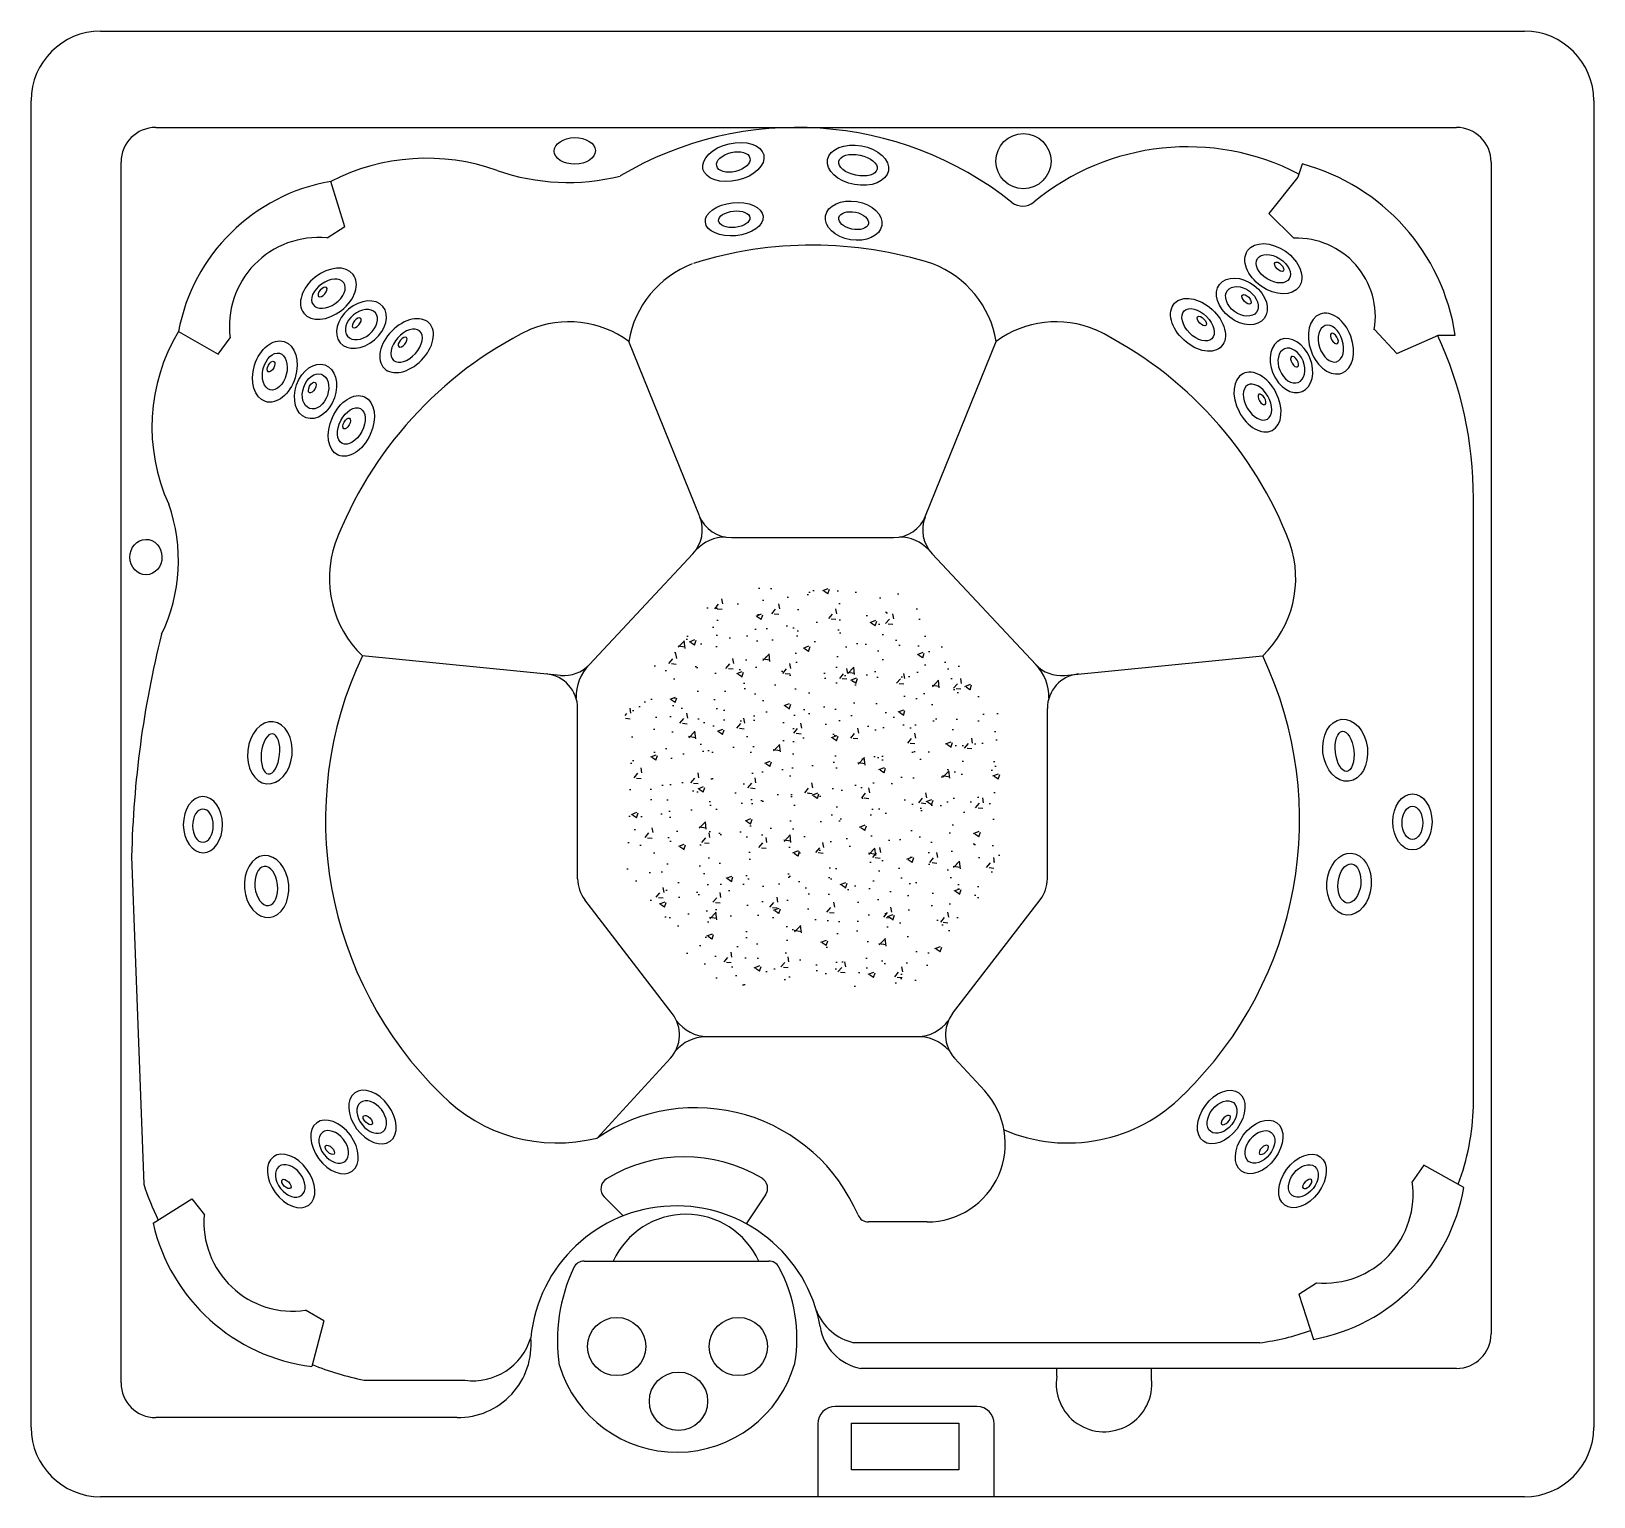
# Model space of a CAD drawing. Header units: metres. Extents: x 1.89 to 3.89, y 0 to 1.88.
import ezdxf

# ---------------------------------------------------------------- set-up
doc = ezdxf.new("R2010")
doc.units = ezdxf.units.M
for name, color, linetype in [('Accesories', 8, 'Continuous'), ('External', 7, 'Continuous'), ('Floor', 8, 'Continuous'), ('Inner 1', 5, 'Continuous'), ('Inner 2', 150, 'Continuous'), ('Inner 3', 140, 'Continuous')]:
    doc.layers.add(name, color=color, linetype=linetype)

msp = doc.modelspace()

# ---------------------------------------------------------------- hatches: boundary and pattern name
at = {"layer": 'Floor'}
h = msp.add_hatch(dxfattribs=at)
h.set_pattern_fill('AR-CONC', color=256, scale=0.0004, style=0)
h.set_pattern_definition([(50, (1034.44422, -36.26508), (0.0728738676, -0.0063756342), [0.00762, -0.08382]), (355, (1034.44422, -36.26508), (-0.0140971304, 0.076422657), [0.006096, -0.067056]), (100.451, (1034.450294, -36.26561), (0.0587770007, 0.070046675), [0.006476, -0.071236]), (46.1842, (1034.44422, -36.24476), (0.108431616, -0.016816931), [0.01143, -0.12573]), (96.6356, (1034.45326, -36.24616), (0.094961694, 0.098970222), [0.009714, -0.106854]), (351.184, (1034.44422, -36.24476), (0.094961842, 0.098970047), [0.009144, -0.100584]), (21, (1034.45438, -36.24984), (0.060645952, -0.0409062074), [0.00762, -0.08382]), (326, (1034.45438, -36.24984), (0.0247208113, 0.0736751864), [0.006096, -0.067056]), (71.4514, (1034.459435, -36.25325), (0.0853665963, 0.032769143), [0.006476, -0.071236]), (37.5, (1034.44422, -36.26508), (0.0012354413, 0.03382201555), [0, -0.0662432, 0, -0.068072, 0, -0.06731]), (7.5, (1034.44422, -36.26508), (0.026727865, 0.0400722299), [0, -0.0388112, 0, -0.0647192, 0, -0.025654]), (327.5, (1034.421564, -36.26508), (0.0542362381, -0.0022914976), [0, -0.0254, 0, -0.079248, 0, -0.105156]), (317.5, (1034.411404, -36.26508), (0.0592516726, 0.0101705964), [0, -0.03302, 0, -0.0526288, 0, -0.074676])])
h.paths.add_polyline_path([(3.1334, 1.0056, 0.190327), (3.1199, 1.0397), (3.0156, 1.1511, 0.207526), (2.9791, 1.167), (2.808, 1.167, 0.207526), (2.7714, 1.1511), (2.6672, 1.0397, 0.190327), (2.6537, 1.0056), (2.6537, 0.8136, 0.165466), (2.664, 0.7831), (2.7518, 0.6691, 0.232792), (2.7914, 0.6496), (2.9956, 0.6496, 0.232792), (3.0353, 0.6691), (3.123, 0.7831, 0.165466), (3.1334, 0.8136)])

# ---------------------------------------------------------------- linework, layer by layer
at = {"layer": 'Accesories'}
for p, q in [((2.6013, 0.3017), (2.8375, 0.3017)), ((3.2064, 0.1545), (3.2064, 0.1642)), ((3.3275, 0.1508), (3.3275, 0.1642)), ((3.104, 0.1155), (2.9226, 0.1155)), ((2.9004, 0.0933), (2.9004, 0)), ((3.1262, 0), (3.1262, 0.0933))]:
    msp.add_line(p, q, dxfattribs=at)
msp.add_lwpolyline([(2.9433, 0.0941), (3.081, 0.0941), (3.081, 0.0343), (2.9433, 0.0343)], close=True, dxfattribs=at)
for centre, radius in [((3.1635, 1.7096), 0.0353), ((2.6429, 0.1923), 0.0373), ((2.7987, 0.1923), 0.0373), ((2.722, 0.1223), 0.0373)]:
    msp.add_circle(centre, radius, dxfattribs=at)
for centre, radius, start, end in [((2.7316, 0.2592), 0.1024, 24.5552, 155.4448), ((2.6013, 0.2869), 0.0148, 90, 154.9631), ((2.8375, 0.2869), 0.0148, 28.1729, 90), ((2.7879, 0.1998), 0.2208, 154.9631, 188.3315), ((2.6796, 0.2023), 0.194, 350.6002, 28.1729), ((2.7198, 0.2143), 0.1573, 197.1894, 343.9014), ((3.2667, 0.1444), 0.0612, 170.4651, 5.9937), ((2.9226, 0.0933), 0.0222, 90, 180), ((3.104, 0.0933), 0.0222, 0, 90)]:
    msp.add_arc(centre, radius, start, end, dxfattribs=at)
for centre, major_axis, ratio in [((2.5892, 1.7227), (0.0264, 0.0003), 0.642405), ((2.7922, 1.7085), (0.0389, 0.0091), 0.600565), ((2.7922, 1.7085), (0.0213, 0.0051), 0.570221), ((2.9517, 1.7044), (0.039, -0.0071), 0.636518), ((2.9517, 1.7044), (0.0245, -0.005), 0.525994), ((2.9462, 1.6334), (0.036, -0.006), 0.678526), ((2.7934, 1.6352), (0.037, 0.0038), 0.569599), ((2.7934, 1.6352), (-0.02, -0.002), 0.521549), ((2.9462, 1.6334), (-0.0189, 0.0039), 0.572429), ((3.4834, 1.5719), (0.0329, -0.0231), 0.676104), ((3.4834, 1.5719), (0.0204, -0.0129), 0.630036), ((3.4908, 1.5744), (-0.00529, 0.00551), 0.491419), ((3.4432, 1.5301), (0.0286, -0.0218), 0.712678), ((3.4432, 1.5301), (0.0186, -0.0139), 0.692424), ((3.387, 1.5001), (-0.0302, 0.0275), 0.652539), ((3.387, 1.5001), (0.0177, -0.0178), 0.601262), ((3.4491, 1.5327), (-0.00529, 0.00551), 0.491419), ((3.3918, 1.5049), (-0.00529, 0.00551), 0.491419), ((2.2053, 1.4403), (0.0119, 0.0384), 0.676104), ((2.2053, 1.4403), (0.006, 0.0234), 0.630036), ((2.2006, 1.4466), (-0.00362, -0.00672), 0.491419), ((2.2574, 1.4149), (0.0119, 0.0339), 0.712678), ((2.2574, 1.4149), (0.0075, 0.0219), 0.692424), ((2.2532, 1.4197), (-0.00362, -0.00672), 0.491419), ((2.3032, 1.3706), (-0.0169, -0.0372), 0.652539), ((2.3032, 1.3706), (0.0116, 0.0223), 0.601262), ((2.2972, 1.3737), (-0.00362, -0.00672), 0.491419), ((2.0403, 1.2028), (-0.0003, 0.0227), 0.904755), ((3.5753, 0.9555), (0.0045, -0.0397), 0.715425), ((3.5746, 0.9541), (0.0028, -0.0257), 0.455749), ((3.6614, 0.8638), (0, 0.0359), 0.699654), ((3.6614, 0.8626), (0, 0.0213), 0.622904), ((3.5803, 0.7842), (0.0031, 0.0396), 0.713782), ((3.5807, 0.785), (0.0027, 0.025), 0.579937), ((3.4166, 0.486), (-0.0227, -0.0309), 0.656176), ((3.4177, 0.486), (0.0145, 0.0185), 0.667879), ((2.3243, 0.4822), (0.00542, -0.00538), 0.491419), ((3.4652, 0.4478), (-0.0227, -0.0309), 0.656176), ((3.4662, 0.4478), (0.0145, 0.0185), 0.667879), ((2.2757, 0.444), (0.00542, -0.00538), 0.491419), ((3.5207, 0.4042), (-0.0227, -0.0309), 0.656176), ((3.5218, 0.4042), (0.0145, 0.0185), 0.667879), ((2.2201, 0.4004), (0.00542, -0.00538), 0.491419)]:
    msp.add_ellipse(centre, major_axis=major_axis, ratio=ratio, dxfattribs=at)
at = {"layer": 'Accesories', "extrusion": (0, 0, -1)}
for centre, major_axis, ratio in [((2.2739, 1.5399), (-0.0316, -0.0248), 0.676104), ((2.2739, 1.5399), (-0.0197, -0.014), 0.630036), ((2.2664, 1.5421), (0.00499, 0.00578), 0.491419), ((2.3162, 1.5004), (-0.0274, -0.0232), 0.712678), ((2.3162, 1.5004), (-0.0178, -0.0149), 0.692424), ((2.3102, 1.5026), (0.00499, 0.00578), 0.491419), ((2.374, 1.4734), (0.0287, 0.029), 0.652539), ((3.5571, 1.476), (-0.0139, 0.0377), 0.676104), ((3.5571, 1.476), (-0.0073, 0.0231), 0.630036), ((2.374, 1.4734), (-0.0167, -0.0188), 0.601262), ((2.3689, 1.4779), (0.00499, 0.00578), 0.491419), ((3.5065, 1.4479), (-0.0137, 0.0332), 0.712678), ((3.5615, 1.4825), (0.00397, -0.00652), 0.491419), ((3.5065, 1.4479), (-0.0087, 0.0215), 0.692424), ((3.5105, 1.4529), (0.00397, -0.00652), 0.491419), ((3.4631, 1.4012), (0.0188, -0.0362), 0.652539), ((3.4631, 1.4012), (-0.0127, 0.0217), 0.601262), ((3.4689, 1.4046), (0.00397, -0.00652), 0.491419), ((2.199, 0.9523), (-0.0043, -0.0397), 0.715425), ((2.1997, 0.9509), (-0.0027, -0.0257), 0.455749), ((2.1133, 0.8603), (-0.0002, 0.0359), 0.699654), ((2.1133, 0.859), (-0.0001, 0.0213), 0.622904), ((2.1948, 0.781), (-0.0033, 0.0396), 0.713782), ((2.1944, 0.7818), (-0.0028, 0.025), 0.579937), ((2.3303, 0.486), (0.0227, -0.0309), 0.656176), ((2.3293, 0.486), (-0.0145, 0.0185), 0.667879), ((2.2817, 0.4478), (0.0227, -0.0309), 0.656176), ((3.4226, 0.4822), (-0.00542, -0.00538), 0.491419), ((2.2807, 0.4478), (-0.0145, 0.0185), 0.667879), ((2.2262, 0.4042), (0.0227, -0.0309), 0.656176), ((3.4712, 0.444), (-0.00542, -0.00538), 0.491419), ((2.2251, 0.4042), (-0.0145, 0.0185), 0.667879), ((3.5268, 0.4004), (-0.00542, -0.00538), 0.491419)]:
    msp.add_ellipse(centre, major_axis=major_axis, ratio=ratio, dxfattribs=at)
at = {"layer": 'External'}
for p, q in [((1.9823, 1.8759), (3.8047, 1.8759)), ((1.8935, 0.0888), (1.8935, 1.7871)), ((3.8935, 1.7871), (3.8935, 0.0888)), ((3.8047, 0), (1.9823, 0))]:
    msp.add_line(p, q, dxfattribs=at)
for centre, start, end in [((1.9823, 1.7871), 90, 180), ((3.8047, 1.7871), 0, 90), ((1.9823, 0.0888), 180, 270), ((3.8047, 0.0888), 270, 0)]:
    msp.add_arc(centre, 0.0888, start, end, dxfattribs=at)
at = {"layer": 'Inner 1'}
for p, q in [((2.0529, 1.7527), (3.7177, 1.7527)), ((2.0085, 0.1457), (2.0085, 1.7083)), ((3.7621, 1.7083), (3.7621, 0.2086)), ((2.627, 0.3839), (2.651, 0.3594)), ((2.8335, 0.3866), (2.8085, 0.3495)), ((3.7177, 0.1642), (2.9554, 0.1642)), ((2.4385, 0.1014), (2.0529, 0.1014))]:
    msp.add_line(p, q, dxfattribs=at)
for centre, radius, start, end in [((2.0529, 1.7083), 0.0444, 90, 180), ((3.7177, 1.7083), 0.0444, 0, 90), ((3.2395, 1.2777), 0.5, 0, 24.7178), ((2.7299, 0.244), 0.1912, 58.8208, 121.5804), ((2.6375, 0.3943), 0.0148, 121.5804, 224.4492), ((2.8213, 0.3949), 0.0148, 325.9829, 58.8208), ((2.7191, 0.1852), 0.1871, 10.0448, 174.3936), ((2.44, 0.1947), 0.0933, 269.1093, 5.385), ((2.9676, 0.2282), 0.0652, 189.1807, 259.1847), ((3.7177, 0.2086), 0.0444, 270, 0), ((2.0529, 0.1457), 0.0444, 180, 270)]:
    msp.add_arc(centre, radius, start, end, dxfattribs=at)
at = {"layer": 'Inner 2'}
for p, q in [((3.5202, 1.7059), (3.5146, 1.689)), ((2.295, 1.6257), (2.2768, 1.6836)), ((3.5146, 1.689), (3.4776, 1.6424)), ((3.4776, 1.6424), (3.5098, 1.6109)), ((2.295, 1.6257), (2.2721, 1.6112)), ((2.082, 1.4914), (2.133, 1.4624)), ((2.133, 1.4624), (2.1481, 1.4833)), ((3.6415, 1.4635), (3.6127, 1.4939)), ((3.6415, 1.4635), (3.6947, 1.4868)), ((3.6947, 1.4868), (3.7162, 1.4868)), ((3.7395, 0.4997), (3.7395, 1.2777)), ((2.022, 0.8195), (2.0376, 0.4)), ((3.676, 0.4243), (3.6612, 0.4032)), ((3.7273, 0.3959), (3.676, 0.4243)), ((2.0494, 0.35), (2.0991, 0.3813)), ((2.0991, 0.3813), (2.1151, 0.361)), ((3.5159, 0.2592), (3.5386, 0.2738)), ((3.5159, 0.2592), (3.5347, 0.2014)), ((2.2681, 0.2253), (2.2446, 0.2387)), ((2.2681, 0.2253), (2.2526, 0.1666)), ((3.4659, 0.197), (2.9466, 0.197)), ((2.3196, 0.1492), (2.4489, 0.1492))]:
    msp.add_line(p, q, dxfattribs=at)
for centre, radius, start, end in [((2.8735, 1.3095), 0.4432, 51.5883, 120.6993), ((3.3735, 1.4192), 0.3087, 62.5149, 129.6018), ((2.3996, 1.4446), 0.2687, 70.3547, 117.188), ((3.4502, 1.4462), 0.2691, 8.6838, 74.9119), ((2.3176, 1.4474), 0.2397, 99.7947, 169.4365), ((2.5804, 1.9571), 0.2748, 250.7859, 284.0693), ((3.1626, 1.6742), 0.0222, 231.5883, 309.6018), ((2.2608, 1.4981), 0.1137, 84.2998, 187.4896), ((3.5135, 1.5104), 0.1005, 350.5298, 92.1356), ((2.2854, 1.3691), 0.2374, 148.9858, 204.551), ((1.8652, 1.1983), 0.2167, 334.1885, 19.4489), ((3.3101, 0.791), 1.2884, 165.941, 178.732), ((3.4245, 0.5095), 0.3152, 339.6627, 358.2166), ((3.5486, 0.3871), 0.1137, 264.9521, 8.1419), ((2.3943, 0.5172), 0.3755, 198.1875, 205.7238), ((3.4912, 0.4371), 0.2397, 280.4469, 350.0888), ((2.2283, 0.3512), 0.1137, 175.0447, 278.2345), ((2.2829, 0.4043), 0.2397, 193.0978, 262.7396), ((2.9619, 0.2636), 0.0683, 201.709, 257.0323), ((2.4591, 0.2255), 0.077, 262.3367, 343.3761), ((3.4245, 0.5095), 0.3152, 277.5515, 289.747), ((2.3943, 0.5172), 0.3755, 247.9326, 258.5196)]:
    msp.add_arc(centre, radius, start, end, dxfattribs=at)
at = {"layer": 'Inner 3'}
for p, q in [((2.7487, 1.2555), (2.6583, 1.4788)), ((3.0383, 1.2555), (3.1287, 1.4788)), ((2.7898, 1.2277), (2.9972, 1.2277)), ((2.6079, 1.0653), (2.7405, 1.207)), ((3.1792, 1.0653), (3.0465, 1.207)), ((2.5711, 1.0514), (2.3173, 1.0763)), ((3.2159, 1.0514), (3.4697, 1.0763)), ((2.5929, 0.791), (2.5929, 1.0091)), ((3.1941, 0.791), (3.1941, 1.0091)), ((2.7141, 0.6184), (2.6021, 0.7639)), ((3.0729, 0.6184), (3.1849, 0.7639)), ((3.0248, 0.5888), (2.7564, 0.5888)), ((2.7116, 0.5613), (2.6178, 0.4592)), ((3.0754, 0.5613), (3.1139, 0.5194)), ((3.0403, 0.3518), (2.9654, 0.3518))]:
    msp.add_line(p, q, dxfattribs=at)
for centre, radius, start, end in [((2.8934, 1.0956), 0.5065, 72.2709, 107.5059), ((2.7862, 1.4571), 0.1297, 111.1227, 170.3461), ((3.0009, 1.4571), 0.1297, 9.6539, 68.8773), ((2.5816, 1.3743), 0.1297, 53.7075, 112.931), ((3.2054, 1.3743), 0.1297, 67.069, 126.2925), ((2.7557, 1.0398), 0.5065, 116.3246, 159.1013), ((3.0314, 1.0398), 0.5065, 20.8987, 63.6754), ((2.7081, 1.2374), 0.0444, 316.8958, 22.0268), ((2.7898, 1.2721), 0.0444, 202.0268, 270), ((2.9972, 1.2721), 0.0444, 270, 337.9732), ((3.0789, 1.2374), 0.0444, 157.9732, 223.1042), ((2.413, 1.1757), 0.1379, 161.0692, 226.0839), ((2.7818, 1.1777), 0.0506, 89.4004, 137.4064), ((3.0052, 1.1777), 0.0506, 42.5936, 90.5996), ((3.3741, 1.1757), 0.1379, 313.9161, 18.9308), ((2.7611, 0.8665), 0.4909, 154.6903, 225.741), ((2.5755, 1.0956), 0.0444, 264.3987, 316.8958), ((2.6491, 1.0242), 0.0581, 135.0976, 182.0922), ((3.138, 1.0242), 0.0581, 357.9078, 44.9024), ((3.2116, 1.0956), 0.0444, 223.1042, 275.6013), ((3.026, 0.8665), 0.4909, 314.259, 25.3097), ((2.5485, 1.0091), 0.0444, 0, 84.3987), ((3.2385, 1.0091), 0.0444, 95.6013, 180), ((2.6373, 0.791), 0.0444, 180, 217.5816), ((3.1497, 0.791), 0.0444, 322.4184, 0), ((2.6789, 0.5914), 0.0444, 317.435, 37.5816), ((2.7602, 0.6395), 0.0506, 216.7179, 268.3545), ((3.0268, 0.6395), 0.0506, 271.6455, 323.2821), ((3.1081, 0.5914), 0.0444, 142.4184, 222.565), ((2.7582, 0.5357), 0.0532, 91.9881, 138.6808), ((3.0285, 0.5352), 0.0537, 41.4319, 93.9324), ((2.5666, 0.6605), 0.2077, 224.4969, 284.2503), ((3.0403, 0.4518), 0.1, 270, 42.565), ((3.2204, 0.6605), 0.2077, 246.8409, 315.5031), ((2.7442, 0.2723), 0.2256, 23.0732, 124.0913), ((2.9654, 0.3665), 0.0148, 203.0732, 270)]:
    msp.add_arc(centre, radius, start, end, dxfattribs=at)

doc.saveas('drawing.dxf')
